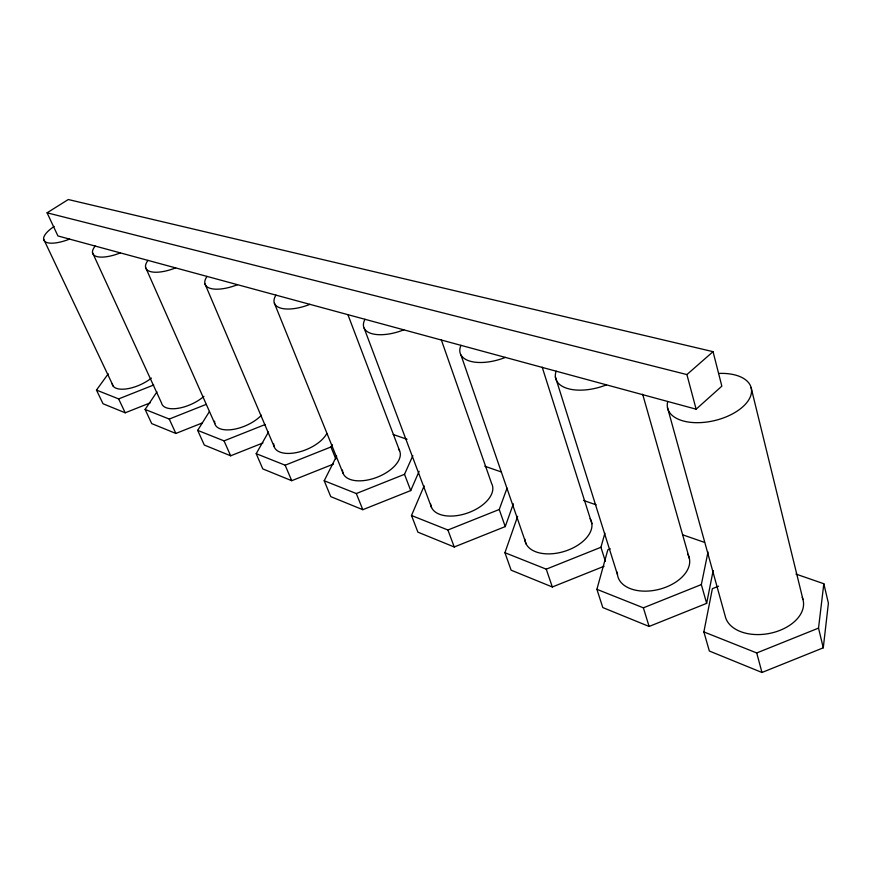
<?xml version="1.0" encoding="UTF-8"?>
<svg xmlns="http://www.w3.org/2000/svg" width="872" height="872" viewBox="0 0 872 872"><rect width="100%" height="100%" fill="white"/><g stroke="black" fill="none" stroke-linecap="round" stroke-linejoin="round"><path stroke-width="1.31" d="M718.561 586.191L712.37 588.676L703.868 631.917L709.35 651.024L761.965 672.476L823.277 647.82L828.4 603.195L823.822 583.739L795.962 574.081M823.277 647.82L818.525 628.113L823.822 583.739M610.313 548.837L607.817 549.84L596.895 589.319L602.803 607.566L649.106 626.456L706.647 603.359L713.154 570.571M706.647 603.359L701.339 584.578L708.01 551.976M605.397 561.394L600.928 547.278L604.906 533.184M604.1 566.255L552.325 586.987L511.123 570.179L504.932 552.706L517.641 516.333M424.152 485.889L411.497 515.505L417.906 532.16L454.236 546.984L505.237 526.601L513.346 503.809M505.237 526.601L499.242 509.499L507.046 488.113M336.647 456.067L324.21 480.755L330.739 496.615L362.807 509.695L410.723 490.576L419.116 471.316M324.21 480.755L356.31 493.541L404.521 474.314L412.848 455.653M268.467 432.043L256.205 453.68L285.155 465.201L330.935 446.976L332.167 444.567M262.93 442.954L230.655 455.794L204.299 445.047L197.682 430.376L209.476 411.453M202.337 422.931L175.861 433.449L151.706 423.596L145.112 409.448L156.938 391.92M150.148 402.897L125.219 412.794L103.027 403.747L96.465 390.078L108.226 373.848M696.129 409.186L721.842 386.154L713.045 351.667L68.278 199.525L47.088 212.812L57.923 235.941L696.129 409.186L686.907 374.579L47.088 212.812M686.907 374.579L713.045 351.667M596.895 589.319L643.373 607.828L701.339 584.578M703.868 631.917L756.722 652.954L818.525 628.113M411.497 515.505L447.914 530.002L499.242 509.499M504.932 552.706L546.254 569.165L600.928 547.278M96.465 390.078L118.636 398.907L153.712 384.988M145.112 409.448L169.255 419.061L206.152 404.401M197.682 430.376L224.05 440.872L265.241 424.49M256.205 453.68L262.799 468.907L291.728 480.701L333.453 464.078M393.196 434.485L407.05 439.292M484.821 466.237L501.411 471.992M583.488 500.441L596.176 504.844M682.961 534.918L704.543 542.395M43.6 239.048L113.436 386.46M118.636 398.907L125.219 412.794M169.255 419.061L175.861 433.449M92.497 252.64L161.516 402.94A26.542 12.077 -23.9 0 0 177.986 408.325A26.542 12.077 -23.9 0 0 203.917 396.335M145.58 267.388L214.806 423.574M224.05 440.872L230.655 455.794M204.975 283.901L274.124 446.551M285.155 465.201L291.728 480.701M274.375 303.183L343.056 473.234M330.935 446.976L335.785 458.966M356.31 493.541L362.807 509.695M404.521 474.314L410.723 490.576M347.993 314.89L399.572 450.715M364.136 328.134L431.542 507.504M447.914 530.002L454.236 546.984M441.319 339.851L491.623 483.524A32.395 18.192 -19.6 0 1 466.847 513.27A32.395 18.192 -19.6 0 1 430.637 504.049M460.994 355.057L526.241 544.183M546.254 569.165L552.325 586.987M542.199 367.188L591.892 523.712M555.366 376.78L617.463 574.637M643.373 607.828L649.106 626.456M642.653 394.209L689.447 558.745M667.494 407.627L725.177 616.035A39.785 25.713 -10.7 0 0 772.003 632.876A39.785 25.713 -10.7 0 0 802.218 597.375M756.722 652.954L761.965 672.476M751.075 387.473L802.97 599.511M69.575 239.102A26.836 9.407 -23.7 0 1 44.919 241.522A26.836 9.407 -23.7 0 1 54.14 226.458M120.38 252.891A27.98 10.311 -23.4 0 1 96.857 256.575A27.98 10.311 -23.4 0 1 95.19 246.057M175.61 267.889A29.234 11.325 -22.9 0 1 150.573 271.628A29.234 11.325 -22.9 0 1 147.989 260.39M237.5 284.686A30.651 12.502 -22.2 0 1 210.708 288.49A30.651 12.502 -22.2 0 1 207.024 276.413M309.942 304.35A32.34 13.952 -21.4 0 1 281.057 308.208A32.34 13.952 -21.4 0 1 275.955 295.128M403.812 329.834A34.575 15.914 -20 0 1 372.115 333.736A34.575 15.914 -20 0 1 364.987 319.294M505.379 357.4A37.093 18.127 -18.3 0 1 470.52 361.313A37.093 18.127 -18.3 0 1 460.972 345.345M606.476 384.846A39.72 20.405 -16.3 0 1 568.348 388.738A39.72 20.405 -16.3 0 1 556.151 371.189M718.528 373.445A43.001 23.141 -13.6 0 1 750.748 395.67A43.001 23.141 -13.6 0 1 702.102 422.517A43.001 23.141 -13.6 0 1 667.745 401.48M261.437 415.192A27.664 13.2 -23.3 0 1 231.887 429.602A27.664 13.2 -23.3 0 1 214.621 421.176M151.412 378.077A25.506 11.074 -24.4 0 1 126.8 388.858A25.506 11.074 -24.4 0 1 112.194 383.833M326.847 433.428A28.929 14.508 -22.5 0 1 296.338 452.612A28.929 14.508 -22.5 0 1 273.775 443.979M687.746 554.221A36.897 22.923 -14.5 0 1 659.09 589.352A36.897 22.923 -14.5 0 1 617.354 572.228M590.137 518.633A34.608 20.547 -17.3 0 1 564.522 551.344A34.608 20.547 -17.3 0 1 524.802 539.027M398.46 448.906A30.422 16.078 -21.4 0 1 376.639 477.431A30.422 16.078 -21.4 0 1 342.489 470.095"/></g></svg>
